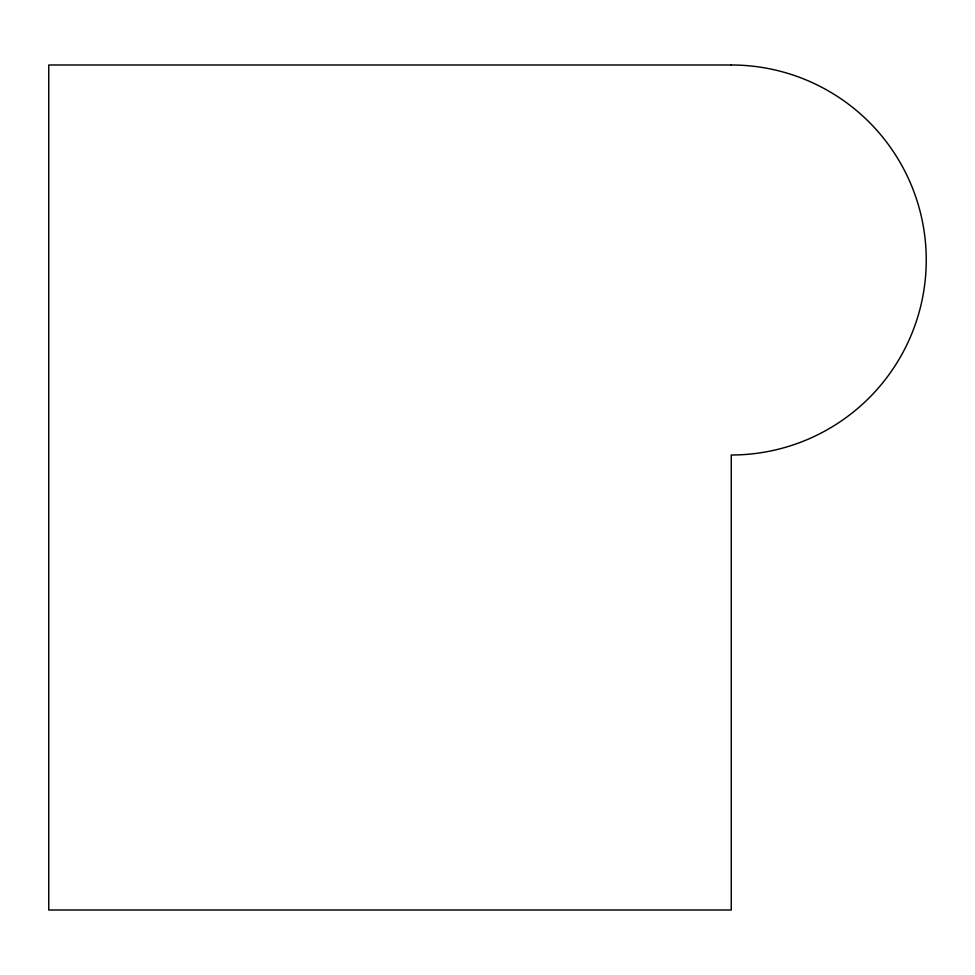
<?xml version="1.0" encoding="UTF-8"?>
<svg xmlns="http://www.w3.org/2000/svg" width="975" height="975" viewBox="0 0 975 975"><rect width="100%" height="100%" fill="white"/><g stroke="black" fill="none" stroke-linecap="round" stroke-linejoin="round"><path stroke-width="1.46" d="M731.25 64.996L48.75 64.996L48.75 910.004L731.25 910.004L731.25 454.996A195 195 0 0 0 926.25 259.996A195 195 0 0 0 731.25 64.996"/></g></svg>
